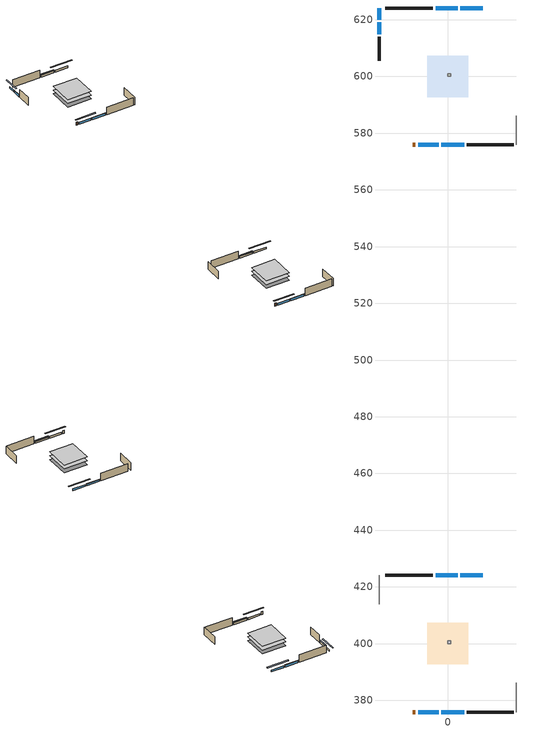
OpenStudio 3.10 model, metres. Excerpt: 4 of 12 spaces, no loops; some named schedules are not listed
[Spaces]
unit3_furnace_airloop_ret_air_space
 floor adiabatic (unit3_AdiabaticConst): 0,400 0,401 1,401 1,400 z0
 wall adiabatic (unit3_AdiabaticConst): 0,400 1,400 1,401 0,401 0,400 z0:1
 ceiling adiabatic (unit3_AdiabaticConst): 1,400 1,401 0,401 0,400 z1
unit3_conditioned_space_1
 floor adiabatic (unit3_AdiabaticFloorConstruction): -7.29,392.71 -7.29,407.29 7.29,407.29 7.29,392.71 z2.44
 floor foundation (unit3_Slab1_3_construction): -7.29,392.71 -7.29,407.29 7.29,407.29 7.29,392.71 z0
 wall outside (unit3_AdiabaticWallConstruction_1): -12.29,375.87 -11.38,375.87 z0:2.03
 wall outside (unit3_AdiabaticWallConstruction): -2.29,375.87 5.73,375.87 / 3.54,424.13 -4.28,424.13 / 12.29,424.13 4.47,424.13 z0:1.16; -10.45,375.87 -3.22,375.87 z0:1.22
 wall outside (unit3_Wall3_3_construction): 6.66,375.87 23.2,375.87 z0:4.88
 wall outside (unit3_Wall1_3_construction): -5.21,424.13 -22.12,424.13 z0:4.88
 wall adiabatic (unit3_Wall4_3_construction): -24.13,424.13 -24.13,413.81 z0:4.88
 wall adiabatic (unit3_Wall2_3_construction): 24.13,375.87 24.13,386.19 z0:4.88
 window (unit3_WindowConstruction_3): -2.29,375.87 5.73,375.87 z0:1.16
 window (unit3_WindowConstruction_2): -10.45,375.87 -3.22,375.87 z0:1.22
 window (unit3_WindowConstruction_1): 3.54,424.13 -4.28,424.13 z0:1.16
 window (unit3_WindowConstruction): 12.29,424.13 4.47,424.13 z0:1.16
 door (unit3_Door): -12.29,375.87 -11.38,375.87 z0:2.03
 ceiling adiabatic (unit3_AdiabaticFloorConstruction): 7.29,392.71 7.29,407.29 -7.29,407.29 -7.29,392.71 z2.44
 ceiling to unit3_attic___vented_1 (unit3_Floor1_3_construction): 7.29,392.71 7.29,407.29 -7.29,407.29 -7.29,392.71 z4.88
unit4_furnace_airloop_ret_air_space
 floor adiabatic (unit4_AdiabaticConst): 0,600 0,601 1,601 1,600 z0
 wall adiabatic (unit4_AdiabaticConst): 0,600 1,600 1,601 0,601 0,600 z0:1
 ceiling adiabatic (unit4_AdiabaticConst): 1,600 1,601 0,601 0,600 z1
unit4_conditioned_space_1
 floor adiabatic (unit4_AdiabaticFloorConstruction): -7.29,592.71 -7.29,607.29 7.29,607.29 7.29,592.71 z2.44
 floor foundation (unit4_Slab1_4_construction): -7.29,592.71 -7.29,607.29 7.29,607.29 7.29,592.71 z0
 wall outside (unit4_AdiabaticWallConstruction_1): -12.29,575.87 -11.38,575.87 z0:2.03
 wall outside (unit4_AdiabaticWallConstruction): -24.13,619.07 -24.13,614.95 / -24.13,624.13 -24.13,620 z0:1.1; -2.29,575.87 5.73,575.87 / 3.54,624.13 -4.28,624.13 / 12.29,624.13 4.47,624.13 z0:1.16; -10.45,575.87 -3.22,575.87 z0:1.22
 wall outside (unit4_Wall4_4_construction): -24.13,614.02 -24.13,605.56 z0:4.88
 wall outside (unit4_Wall3_4_construction): 6.66,575.87 23.2,575.87 z0:4.88
 wall outside (unit4_Wall1_4_construction): -5.21,624.13 -22.12,624.13 z0:4.88
 wall adiabatic (unit4_Wall2_4_construction): 24.13,575.87 24.13,586.19 z0:4.88
 window (unit4_WindowConstruction_5): -24.13,619.07 -24.13,614.95 z0:1.1
 window (unit4_WindowConstruction_4): -24.13,624.13 -24.13,620 z0:1.1
 window (unit4_WindowConstruction_3): -2.29,575.87 5.73,575.87 z0:1.16
 window (unit4_WindowConstruction_2): -10.45,575.87 -3.22,575.87 z0:1.22
 window (unit4_WindowConstruction_1): 3.54,624.13 -4.28,624.13 z0:1.16
 window (unit4_WindowConstruction): 12.29,624.13 4.47,624.13 z0:1.16
 door (unit4_Door): -12.29,575.87 -11.38,575.87 z0:2.03
 ceiling adiabatic (unit4_AdiabaticFloorConstruction): 7.29,592.71 7.29,607.29 -7.29,607.29 -7.29,592.71 z2.44
 ceiling to unit4_attic___vented_1 (unit4_Floor1_4_construction): 7.29,592.71 7.29,607.29 -7.29,607.29 -7.29,592.71 z4.88
shading: 6.04,375.87 -2.59,375.87 -2.59,375.27 6.04,375.27 z1.46; -0.47,375.87 -13.19,375.87 -13.19,375.27 -0.47,375.27 z3.96; -4.58,424.13 3.85,424.13 3.85,424.73 -4.58,424.73 z1.46; 1.73,424.13 15.03,424.13 15.03,424.73 1.73,424.73 z3.9; -24.13,614.64 -24.13,619.38 -24.73,619.38 -24.73,614.64 z1.4; -24.13,617.26 -24.13,626.87 -24.73,626.87 -24.73,617.26 z3.84; 6.04,575.87 -2.59,575.87 -2.59,575.27 6.04,575.27 z1.46; -0.47,575.87 -13.19,575.87 -13.19,575.27 -0.47,575.27 z3.96; -4.58,624.13 3.85,624.13 3.85,624.73 -4.58,624.73 z1.46; 1.73,624.13 15.03,624.13 15.03,624.73 1.73,624.73 z3.9
[Site]
unit1_Buffalo_Niagara_Intl_Ap_NY: Latitude {deg}=42.93; Longitude {deg}=-78.73; Time Zone {hr}=-5; Elevation {m}=215; Terrain=Suburbs; Keep Site Location Information=Yes
[Site:GroundTemperature:Shallow]
4.30207, 2.29327, 2.1324, 3.08568, 6.91256, 10.7216, 14.0239, 16.1158, 16.2935, 14.5921, 11.374, 7.68183
[Site:WaterMainsTemperature]
Calculation Method=Schedule; Temperature Schedule=unit1_mains_temperature_schedule
[Building]
Building 1
[Material:NoMass] Roughness=Rough; Thermal Resistance {m2-K/W}=176.1
unit3_Adiabatic; unit4_Adiabatic
[Construction]
unit3_AdiabaticConst: unit3_Adiabatic
unit3_furniture_construction_conditioned_space_1: unit3_furniture_material_conditioned_space_1
unit3_PartitionWallConstruction: unit3_gypsum_board, unit3_wall_stud_and_cavity_4, unit3_gypsum_board
unit3_AdiabaticFloorConstruction: unit3_floor_stud_and_cavity, unit3_floor_rigid_ins, unit3_osb_sheathing_0_75_in_, unit3_floor_covering_1
unit3_AdiabaticWallConstruction_1: unit3_wood_siding_2, unit3_wall_rigid_ins_1, unit3_wall_stud_and_cavity_3, unit3_gypsum_board
unit3_Door: unit3_door_material
unit3_AdiabaticWallConstruction: unit3_wood_siding_1, unit3_wall_rigid_ins_1, unit3_wall_stud_and_cavity_3, unit3_gypsum_board
unit3_WindowConstruction_3; unit3_WindowConstruction_2; unit3_WindowConstruction_1; unit3_WindowConstruction: unit3_WindowMaterial
unit3_Slab1_3_construction: unit3_concrete_4_0_in_, unit3_floor_covering
unit3_Floor1_3_construction: unit3_ceiling_loosefill_ins, unit3_ceiling_stud_and_cavity, unit3_gypsum_board
unit3_Wall4_3_construction: unit3_osb_sheathing_0_5_in__3, unit3_wall_stud_and_cavity_1, unit3_gypsum_board
unit3_Wall3_3_construction; unit3_Wall1_3_construction: unit3_wood_siding, unit3_wall_rigid_ins, unit3_osb_sheathing_0_5_in__1, unit3_wall_stud_and_cavity, unit3_gypsum_board
unit3_Wall2_3_construction: unit3_osb_sheathing_0_5_in__2, unit3_wall_stud_and_cavity_1, unit3_gypsum_board
unit4_AdiabaticConst: unit4_Adiabatic
unit4_furniture_construction_conditioned_space_1: unit4_furniture_material_conditioned_space_1
unit4_PartitionWallConstruction: unit4_gypsum_board, unit4_wall_stud_and_cavity_5, unit4_gypsum_board
unit4_AdiabaticFloorConstruction: unit4_floor_stud_and_cavity, unit4_floor_rigid_ins, unit4_osb_sheathing_0_75_in_, unit4_floor_covering_1
unit4_AdiabaticWallConstruction_1: unit4_wood_siding_2, unit4_wall_rigid_ins_1, unit4_wall_stud_and_cavity_4, unit4_gypsum_board
unit4_Door: unit4_door_material
unit4_AdiabaticWallConstruction: unit4_wood_siding_1, unit4_wall_rigid_ins_1, unit4_wall_stud_and_cavity_4, unit4_gypsum_board
unit4_WindowConstruction_5; unit4_WindowConstruction_4; unit4_WindowConstruction_3; unit4_WindowConstruction_2; unit4_WindowConstruction_1; unit4_WindowConstruction: unit4_WindowMaterial
unit4_Slab1_4_construction: unit4_concrete_4_0_in_, unit4_floor_covering
unit4_Floor1_4_construction: unit4_ceiling_loosefill_ins, unit4_ceiling_stud_and_cavity, unit4_gypsum_board
unit4_Wall4_4_construction; unit4_Wall3_4_construction: unit4_wood_siding, unit4_wall_rigid_ins, unit4_osb_sheathing_0_5_in__2, unit4_wall_stud_and_cavity, unit4_gypsum_board
unit4_Wall2_4_construction: unit4_osb_sheathing_0_5_in__2, unit4_wall_stud_and_cavity_1, unit4_gypsum_board
unit4_Wall1_4_construction: unit4_wood_siding, unit4_wall_rigid_ins, unit4_osb_sheathing_0_5_in__1, unit4_wall_stud_and_cavity, unit4_gypsum_board
[Material] Roughness=Rough
Name | Thickness {m} | Conductivity {W/m-K} | Density {kg/m3} | Specific Heat {J/kg-K} | Thermal Absorptance | Solar Absorptance | Visible Absorptance
unit1_exterior_vertical_ins; unit2_exterior_vertical_ins; unit3_exterior_vertical_ins; unit4_exterior_vertical_ins | 0.051816 | 0.029427 | 32.04 | 1214.23
unit3_furniture_material_conditioned_space_1; unit4_furniture_material_conditioned_space_1 | 0.1524 | 0.115458 | 640.8 | 1214.23 | 0.9 | 0.6 | 0.6
unit3_wall_stud_and_cavity_4; unit4_wall_stud_and_cavity_5 | 0.0889 | 0.391764 | 83.0341 | 1211.67 | 0.9 | 0.7 | 0.7
unit3_floor_covering_1; unit4_floor_covering_1 | 0.0127 | 0.0433444 | 54.468 | 1339.84 | 0.9 | 0.6 | 0.6
unit3_osb_sheathing_0_75_in_; unit4_osb_sheathing_0_75_in_ | 0.01905 | 0.115458 | 512.64 | 1214.23 | 0.9 | 0.7 | 0.7
unit3_floor_rigid_ins; unit3_wall_rigid_ins_1; unit4_floor_rigid_ins; unit4_wall_rigid_ins_1 | 0.512978 | 0.029427 | 32.04 | 1214.23 | 0.9 | 0.7 | 0.7
unit3_floor_stud_and_cavity; unit4_floor_stud_and_cavity | 0.1397 | 1.75129 | 37.0049 | 1207.88 | 0.9 | 0.7 | 0.7
unit3_wood_siding_2; unit3_wood_siding_1; unit4_wood_siding_2; unit4_wood_siding_1 | 0.0254 | 0.102417 | 544.68 | 1172.36
unit3_door_material; unit4_door_material | 0.04445 | 0.0716541 | 512.64 | 1214.23 | 0.9 | 0.7 | 0.7
unit3_wall_stud_and_cavity_3; unit4_wall_stud_and_cavity_4 | 0.0889 | 0.380278 | 52.3479 | 1209.89 | 0.9 | 0.7 | 0.7
unit3_floor_covering; unit4_floor_covering | 0.0127 | 0.0450781 | 54.468 | 1339.84 | 0.9 | 0.9 | 0.9
unit3_concrete_4_0_in_; unit4_concrete_4_0_in_ | 0.1016 | 1.803125 | 2242.8 | 837.4 | 0.9 | 0.7 | 0.7
unit3_ceiling_stud_and_cavity; unit4_ceiling_stud_and_cavity | 0.1397 | 0.122405 | 65.682 | 1177.47 | 0.9 | 0.7 | 0.7
unit3_ceiling_loosefill_ins; unit4_ceiling_loosefill_ins | 0.254 | 0.0480833 | 16.02 | 1046.75 | 0.9 | 0.7 | 0.7
unit3_osb_sheathing_0_5_in__3; unit3_osb_sheathing_0_5_in__2; unit4_osb_sheathing_0_5_in__2 | 0.0127 | 0.115458 | 512.64 | 1214.23
unit3_wall_stud_and_cavity_1; unit4_wall_stud_and_cavity_1 | 0.1397 | 0.506836 | 139.0536 | 1170.24 | 0.9 | 0.7 | 0.7
unit3_gypsum_board; unit4_gypsum_board | 0.0127 | 0.160291 | 801 | 837.4 | 0.9 | 0.6 | 0.6
unit3_wall_stud_and_cavity; unit4_wall_stud_and_cavity | 0.1397 | 0.239939 | 139.0536 | 1170.24 | 0.9 | 0.7 | 0.7
unit3_osb_sheathing_0_5_in__1; unit4_osb_sheathing_0_5_in__1 | 0.0127 | 0.115458 | 512.64 | 1214.23 | 0.9 | 0.7 | 0.7
unit3_wall_rigid_ins; unit4_wall_rigid_ins | 0.051816 | 0.029427 | 32.04 | 1214.23 | 0.9 | 0.7 | 0.7
unit3_wood_siding; unit4_wood_siding | 0.0254 | 0.102417 | 544.68 | 1172.36 | 0.9 | 0.7 | 0.7
[WindowMaterial:SimpleGlazingSystem] U-Factor {W/m2-K}=1.81696; Solar Heat Gain Coefficient=0.4
unit3_WindowMaterial; unit4_WindowMaterial
[Foundation:Kiva:Settings]
Soil Conductivity {W/m-K}=1.731; Soil Density {kg/m3}=1842.3; Soil Specific Heat {J/kg-K}=418.7; Ground Solar Absorptivity=0.9; Ground Thermal Absorptivity=0.9; Ground Surface Roughness {m}=0.03; Far-Field Width {m}=40; Deep-Ground Boundary Condition=ZeroFlux; Deep-Ground Depth {m}=40; Minimum Cell Dimension {m}=0.2; Maximum Cell Growth Coefficient=3; Simulation Timestep=Timestep
[ElectricEquipment]
Name | Electric Equipment Definition | Space or SpaceType | Schedule
unit3_mech_vent_bath_fan_0 | unit3_mech_vent_bath_fan_0 | unit3_conditioned_space_1 | unit3_mech_vent_bath_fan_0_schedule
unit3_mech_vent_range_fan_0 | unit3_mech_vent_range_fan_0 | unit3_conditioned_space_1 | unit3_mech_vent_range_fan_0_schedule
unit3_mech_vent_house_fan_cfis | unit3_mech_vent_house_fan_cfis | unit3_conditioned_space_1 | unit3_mech_vent_house_fan_cfis_schedule
unit3_mech_vent_house_fan | unit3_mech_vent_house_fan | unit3_conditioned_space_1 | unit3_mech_vent_house_fan_schedule
unit3_whole_house_fan | unit3_whole_house_fan | unit3_conditioned_space_1 | unit3_Always_On_Discrete
unit3_misc_plug_loads | unit3_misc_plug_loads | unit3_conditioned_space_1 | unit3_plug_loads_other
unit3_misc_tv | unit3_misc_tv | unit3_conditioned_space_1 | unit3_plug_loads_tv
unit3_cooking_range | unit3_cooking_range | unit3_conditioned_space_1 | unit3_cooking_range
unit3_fridge | unit3_fridge | unit3_conditioned_space_1 | unit3_fridge_schedule
unit3_dishwasher | unit3_dishwasher | unit3_conditioned_space_1 | unit3_dishwasher
unit3_clothes_dryer | unit3_clothes_dryer | unit3_conditioned_space_1 | unit3_clothes_dryer
unit3_clothes_washer | unit3_clothes_washer | unit3_conditioned_space_1 | unit3_clothes_washer
unit3_ceiling_fan | unit3_ceiling_fan | unit3_conditioned_space_1 | unit3_ceiling_fan
unit4_mech_vent_bath_fan_0 | unit4_mech_vent_bath_fan_0 | unit4_conditioned_space_1 | unit4_mech_vent_bath_fan_0_schedule
unit4_mech_vent_range_fan_0 | unit4_mech_vent_range_fan_0 | unit4_conditioned_space_1 | unit4_mech_vent_range_fan_0_schedule
unit4_mech_vent_house_fan_cfis | unit4_mech_vent_house_fan_cfis | unit4_conditioned_space_1 | unit4_mech_vent_house_fan_cfis_schedule
unit4_mech_vent_house_fan | unit4_mech_vent_house_fan | unit4_conditioned_space_1 | unit4_mech_vent_house_fan_schedule
unit4_whole_house_fan | unit4_whole_house_fan | unit4_conditioned_space_1 | unit4_Always_On_Discrete
unit4_misc_plug_loads | unit4_misc_plug_loads | unit4_conditioned_space_1 | unit4_plug_loads_other
unit4_misc_tv | unit4_misc_tv | unit4_conditioned_space_1 | unit4_plug_loads_tv
unit4_cooking_range | unit4_cooking_range | unit4_conditioned_space_1 | unit4_cooking_range
unit4_fridge | unit4_fridge | unit4_conditioned_space_1 | unit4_fridge_schedule
unit4_dishwasher | unit4_dishwasher | unit4_conditioned_space_1 | unit4_dishwasher
unit4_clothes_dryer | unit4_clothes_dryer | unit4_conditioned_space_1 | unit4_clothes_dryer
unit4_clothes_washer | unit4_clothes_washer | unit4_conditioned_space_1 | unit4_clothes_washer
unit4_ceiling_fan | unit4_ceiling_fan | unit4_conditioned_space_1 | unit4_ceiling_fan
[ElectricEquipment:Definition] Design Level Calculation Method=EquipmentLevel
Name | Design Level {W} | Fraction Latent | Fraction Radiant | Fraction Lost
unit3_mech_vent_bath_fan_0; unit4_mech_vent_bath_fan_0 | 15 | 0 | 0 | 1
unit3_mech_vent_range_fan_0; unit4_mech_vent_range_fan_0 | 30 | 0 | 0 | 1
unit3_mech_vent_house_fan_cfis; unit4_mech_vent_house_fan_cfis | 0 | 0 | 0 | 0
unit3_mech_vent_house_fan | 82.6 | 0 | 0 | 0.5
unit3_whole_house_fan; unit4_whole_house_fan | 0 | 0 | 0 | 1
unit3_misc_plug_loads | 782.293 | 0.045 | 0.513 | 0.1
unit3_misc_tv | 353.115 | 0 | 0.6 | 0
unit3_cooking_range | 167.091 | 0.16 | 0.384 | 0.2
unit3_fridge; unit4_fridge | 48.2877 | 0 | 0.6 | 0
unit3_dishwasher | 855.531 | 0.3 | 0.18 | 0.4
unit3_clothes_dryer | 357.43 | 0.015 | 0.081 | 0.85
unit3_clothes_washer | 626.422 | 0.03 | 0.162 | 0.7
unit3_ceiling_fan | 27.7157 | 0 | 0.558 | 0
unit4_mech_vent_house_fan | 77 | 0 | 0 | 0.5
unit4_misc_plug_loads | 786.432 | 0.045 | 0.513 | 0.1
unit4_misc_tv | 351.959 | 0 | 0.6 | 0
unit4_cooking_range | 157.823 | 0.16 | 0.384 | 0.2
unit4_dishwasher | 3420.57 | 0.3 | 0.18 | 0.4
unit4_clothes_dryer | 263.826 | 0.015 | 0.081 | 0.85
unit4_clothes_washer | 371.524 | 0.03 | 0.162 | 0.7
unit4_ceiling_fan | 27.8057 | 0 | 0.558 | 0
[EnergyManagementSystem:Actuator]
Name | Actuated Component | Actuated Component Type | Actuated Component Control Type | Zone or Space
unit3_mech_vent_house_fan_latent_load_act | unit3_mech_vent_house_fan_latent_load | OtherEquipment | Power Level | unit3_conditioned_space_1
unit3_mech_vent_house_fan_sensible_load_act | unit3_mech_vent_house_fan_sensible_load | OtherEquipment | Power Level | unit3_conditioned_space_1
unit3_mech_vent_house_fan_cfis_act | unit3_mech_vent_house_fan_cfis | ElectricEquipment | Electricity Rate | unit3_conditioned_space_1
unit3_whole_house_fan_act | unit3_whole_house_fan | ElectricEquipment | Electricity Rate | unit3_conditioned_space_1
unit3_furnace_airloop_0_RetLatLkToRP_act | unit3_furnace_airloop_0_RetLatLkToRP | OtherEquipment | Power Level | unit3_furnace_airloop_ret_air_space
unit3_furnace_airloop_0_RetSensLkToRP_act | unit3_furnace_airloop_0_RetSensLkToRP | OtherEquipment | Power Level | unit3_furnace_airloop_ret_air_space
unit3_furnace_airloop_0_RetCondToRP_act | unit3_furnace_airloop_0_RetCondToRP | OtherEquipment | Power Level | unit3_furnace_airloop_ret_air_space
unit3_furnace_airloop_0_SupCondToLv_act | unit3_furnace_airloop_0_SupCondToLv | OtherEquipment | Power Level | unit3_conditioned_space_1
unit3_furnace_airloop_0_SupLatLkToCond_act | unit3_furnace_airloop_0_SupLatLkToCond | OtherEquipment | Power Level | unit3_conditioned_space_1
unit3_furnace_airloop_0_SupSensLkToCond_act | unit3_furnace_airloop_0_SupSensLkToCond | OtherEquipment | Power Level | unit3_conditioned_space_1
unit3_water_heater_ec_adj_act | unit3_water_heater_energy_adjustment1 | OtherEquipment | Power Level | unit3_conditioned_space_1
unit4_mech_vent_house_fan_latent_load_act | unit4_mech_vent_house_fan_latent_load | OtherEquipment | Power Level | unit4_conditioned_space_1
unit4_mech_vent_house_fan_sensible_load_act | unit4_mech_vent_house_fan_sensible_load | OtherEquipment | Power Level | unit4_conditioned_space_1
unit4_mech_vent_house_fan_cfis_act | unit4_mech_vent_house_fan_cfis | ElectricEquipment | Electricity Rate | unit4_conditioned_space_1
unit4_whole_house_fan_act | unit4_whole_house_fan | ElectricEquipment | Electricity Rate | unit4_conditioned_space_1
unit4_furnace_airloop_0_RetLatLkToRP_act | unit4_furnace_airloop_0_RetLatLkToRP | OtherEquipment | Power Level | unit4_furnace_airloop_ret_air_space
unit4_furnace_airloop_0_RetSensLkToRP_act | unit4_furnace_airloop_0_RetSensLkToRP | OtherEquipment | Power Level | unit4_furnace_airloop_ret_air_space
unit4_furnace_airloop_0_RetCondToRP_act | unit4_furnace_airloop_0_RetCondToRP | OtherEquipment | Power Level | unit4_furnace_airloop_ret_air_space
unit4_furnace_airloop_0_SupCondToLv_act | unit4_furnace_airloop_0_SupCondToLv | OtherEquipment | Power Level | unit4_conditioned_space_1
unit4_furnace_airloop_0_SupLatLkToCond_act | unit4_furnace_airloop_0_SupLatLkToCond | OtherEquipment | Power Level | unit4_conditioned_space_1
unit4_furnace_airloop_0_SupSensLkToCond_act | unit4_furnace_airloop_0_SupSensLkToCond | OtherEquipment | Power Level | unit4_conditioned_space_1
unit4_water_heater_ec_adj_act | unit4_water_heater_energy_adjustment1 | OtherEquipment | Power Level | unit4_conditioned_space_1
[SpaceInfiltration:DesignFlowRate] Design Flow Rate Calculation Method=Flow/Space; Design Flow Rate {m3/s}=0; Density Basis=Outdoor
Name | Space or SpaceType | Schedule
unit3_infil_flow; unit3_whole_house_fan_flow; unit3_natural_vent_flow | unit3_conditioned_space_1 | unit3_Always_On_Discrete
unit4_infil_flow; unit4_whole_house_fan_flow; unit4_natural_vent_flow | unit4_conditioned_space_1 | unit4_Always_On_Discrete
[OtherEquipment]
Name | Other Equipment Definition | Space or SpaceType | Schedule | Fuel Type
unit3_mech_vent_house_fan_latent_load | unit3_mech_vent_house_fan_latent_load | unit3_conditioned_space_1 | unit3_Always_On_Discrete
unit3_mech_vent_house_fan_sensible_load | unit3_mech_vent_house_fan_sensible_load | unit3_conditioned_space_1 | unit3_Always_On_Discrete
unit3_furnace_airloop_0_RetLatLkToRP | unit3_furnace_airloop_0_RetLatLkToRP | unit3_furnace_airloop_ret_air_space | unit3_Always_On_Discrete
unit3_furnace_airloop_0_RetSensLkToRP | unit3_furnace_airloop_0_RetSensLkToRP | unit3_furnace_airloop_ret_air_space | unit3_Always_On_Discrete
unit3_furnace_airloop_0_RetCondToRP | unit3_furnace_airloop_0_RetCondToRP | unit3_furnace_airloop_ret_air_space | unit3_Always_On_Discrete
unit3_furnace_airloop_0_SupCondToLv | unit3_furnace_airloop_0_SupCondToLv | unit3_conditioned_space_1 | unit3_Always_On_Discrete
unit3_furnace_airloop_0_SupLatLkToCond | unit3_furnace_airloop_0_SupLatLkToCond | unit3_conditioned_space_1 | unit3_Always_On_Discrete
unit3_furnace_airloop_0_SupSensLkToCond | unit3_furnace_airloop_0_SupSensLkToCond | unit3_conditioned_space_1 | unit3_Always_On_Discrete
unit3_general_water_use_latent | unit3_general_water_use_latent | unit3_conditioned_space_1 | unit3_general_water_use_schedule
unit3_general_water_use_sensible | unit3_general_water_use_sensible | unit3_conditioned_space_1 | unit3_general_water_use_schedule
unit3_cooking_range_1 | unit3_cooking_range_2 | unit3_conditioned_space_1 | unit3_cooking_range | FuelOilNo2
unit3_clothes_dryer_1 | unit3_clothes_dryer_2 | unit3_conditioned_space_1 | unit3_clothes_dryer | FuelOilNo2
unit3_water_heater_energy_adjustment1 | unit3_water_heater_energy_adjustment1 | unit3_conditioned_space_1 | unit3_Always_On_Discrete | FuelOilNo2
unit4_mech_vent_house_fan_latent_load | unit4_mech_vent_house_fan_latent_load | unit4_conditioned_space_1 | unit4_Always_On_Discrete
unit4_mech_vent_house_fan_sensible_load | unit4_mech_vent_house_fan_sensible_load | unit4_conditioned_space_1 | unit4_Always_On_Discrete
unit4_furnace_airloop_0_RetLatLkToRP | unit4_furnace_airloop_0_RetLatLkToRP | unit4_furnace_airloop_ret_air_space | unit4_Always_On_Discrete
unit4_furnace_airloop_0_RetSensLkToRP | unit4_furnace_airloop_0_RetSensLkToRP | unit4_furnace_airloop_ret_air_space | unit4_Always_On_Discrete
unit4_furnace_airloop_0_RetCondToRP | unit4_furnace_airloop_0_RetCondToRP | unit4_furnace_airloop_ret_air_space | unit4_Always_On_Discrete
unit4_furnace_airloop_0_SupCondToLv | unit4_furnace_airloop_0_SupCondToLv | unit4_conditioned_space_1 | unit4_Always_On_Discrete
unit4_furnace_airloop_0_SupLatLkToCond | unit4_furnace_airloop_0_SupLatLkToCond | unit4_conditioned_space_1 | unit4_Always_On_Discrete
unit4_furnace_airloop_0_SupSensLkToCond | unit4_furnace_airloop_0_SupSensLkToCond | unit4_conditioned_space_1 | unit4_Always_On_Discrete
unit4_general_water_use_latent | unit4_general_water_use_latent | unit4_conditioned_space_1 | unit4_general_water_use_schedule
unit4_general_water_use_sensible | unit4_general_water_use_sensible | unit4_conditioned_space_1 | unit4_general_water_use_schedule
unit4_cooking_range_1 | unit4_cooking_range_2 | unit4_conditioned_space_1 | unit4_cooking_range | FuelOilNo2
unit4_clothes_dryer_1 | unit4_clothes_dryer_2 | unit4_conditioned_space_1 | unit4_clothes_dryer | FuelOilNo2
unit4_water_heater_energy_adjustment1 | unit4_water_heater_energy_adjustment1 | unit4_conditioned_space_1 | unit4_Always_On_Discrete | FuelOilNo2
[OtherEquipment:Definition] Design Level Calculation Method=EquipmentLevel
Name | Design Level {W} | Fraction Latent | Fraction Radiant | Fraction Lost
unit3_mech_vent_house_fan_latent_load; unit3_furnace_airloop_0_RetLatLkToRP; unit3_furnace_airloop_0_SupLatLkToCond; unit4_mech_vent_house_fan_latent_load; unit4_furnace_airloop_0_RetLatLkToRP; unit4_furnace_airloop_0_SupLatLkToCond | 0 | 1 | 0 | 0
unit3_mech_vent_house_fan_sensible_load; unit3_furnace_airloop_0_RetSensLkToRP; unit3_furnace_airloop_0_RetCondToRP; unit3_furnace_airloop_0_SupCondToLv; unit3_furnace_airloop_0_SupSensLkToCond; unit4_mech_vent_house_fan_sensible_load; unit4_furnace_airloop_0_RetSensLkToRP; unit4_furnace_airloop_0_RetCondToRP; unit4_furnace_airloop_0_SupCondToLv; unit4_furnace_airloop_0_SupSensLkToCond | 0 | 0 | 0 | 0
unit3_general_water_use_latent; unit4_general_water_use_latent | 35.5144 | 1 | 0 | 0
unit3_general_water_use_sensible; unit4_general_water_use_sensible | -35.0009 | 0 | 0.6 | 0
unit3_cooking_range_2 | 4896.94 | 0.16 | 0.384 | 0.2
unit3_clothes_dryer_2 | 4748.52 | 0.015 | 0.081 | 0.85
unit3_water_heater_energy_adjustment1; unit4_water_heater_energy_adjustment1 | 0.01 | 0 | 0 | 1
unit4_cooking_range_2 | 4625.33 | 0.16 | 0.384 | 0.2
unit4_clothes_dryer_2 | 3504.97 | 0.015 | 0.081 | 0.85
[ZoneMixing] Design Flow Rate Calculation Method=Flow/Zone; Design Flow Rate {m3/s}=0
Name | Zone or Space | Schedule | Source Zone or Space
unit3_whole_house_fan_mix; unit3_furnace_airloop_0_ZoneMixCondToDZ_mix | unit3_attic___vented | unit3_Always_On_Continuous | unit3_conditioned_space
unit3_furnace_airloop_0_ZoneMixDZToCond_mix | unit3_conditioned_space | unit3_Always_On_Continuous | unit3_attic___vented
unit4_whole_house_fan_mix; unit4_furnace_airloop_0_ZoneMixCondToDZ_mix | unit4_attic___vented | unit4_Always_On_Continuous | unit4_conditioned_space
unit4_furnace_airloop_0_ZoneMixDZToCond_mix | unit4_conditioned_space | unit4_Always_On_Continuous | unit4_attic___vented
[Space]
Name | Thermal Zone | Building Unit | Volume {m3}
unit3_furnace_airloop_ret_air_space | unit3_furnace_airloop_ret_air_zone
unit3_conditioned_space_1 | unit3_conditioned_space | unit3_Building_Unit_1 | 1037.53
unit4_furnace_airloop_ret_air_space | unit4_furnace_airloop_ret_air_zone
unit4_conditioned_space_1 | unit4_conditioned_space | unit4_Building_Unit_1 | 1037.53
[ThermalZone] Multiplier=1; Use Ideal Air Loads=No
Name | Volume {m3} | Thermostat
unit3_furnace_airloop_ret_air_zone; unit4_furnace_airloop_ret_air_zone | 1
unit3_conditioned_space | 1037.53 | unit3_conditioned_space_temperature_setpoint
unit4_conditioned_space | 1037.53 | unit4_conditioned_space_temperature_setpoint
[People] Multiplier=1
Name | People Definition | Space or SpaceType | Number of People Schedule | Activity Level Schedule
unit3_occupants | unit3_occupants | unit3_conditioned_space_1 | unit3_occupants | unit3_occupants_activity_schedule
unit4_occupants | unit4_occupants | unit4_conditioned_space_1 | unit4_occupants | unit4_occupants_activity_schedule
[People:Definition] Number of People Calculation Method=People; Number of People {people}=1; Fraction Radiant=0.314171; Sensible Heat Fraction=0.56303; Carbon Dioxide Generation Rate {m3/s-W}=0; Enable ASHRAE 55 Comfort Warnings=No; Mean Radiant Temperature Calculation Type=EnclosureAveraged
unit3_occupants; unit4_occupants
[Exterior:Lights]
Name | Exterior Lights Definition | Schedule
unit1_exterior_lighting | unit1_exterior_lighting | unit1_exterior_lighting_schedule
unit2_exterior_lighting | unit2_exterior_lighting | unit2_exterior_lighting_schedule
unit3_exterior_lighting | unit3_exterior_lighting | unit3_exterior_lighting_schedule
unit4_exterior_lighting | unit4_exterior_lighting | unit4_exterior_lighting_schedule
[Exterior:Lights:Definition] Design Level {W}=75.7151
unit1_exterior_lighting; unit2_exterior_lighting; unit3_exterior_lighting; unit4_exterior_lighting
[Lights] Fraction Replaceable=1
Name | Lights Definition | Space or SpaceType | Schedule
unit3_interior_lighting | unit3_interior_lighting | unit3_conditioned_space_1 | unit3_lighting_interior
unit4_interior_lighting | unit4_interior_lighting | unit4_conditioned_space_1 | unit4_lighting_interior
[Lights:Definition] Design Level Calculation Method=LightingLevel; Fraction Radiant=0.6; Fraction Visible=0.2; Return Air Fraction=0
Name | Lighting Level {W}
unit3_interior_lighting | 2246.91
unit4_interior_lighting | 2221.72
[WaterUse:Equipment:Definition]
Name | Peak Flow Rate {m3/s}
unit3_dishwasher | 4.57783e-06
unit3_clothes_washer | 1.0497e-06
unit4_dishwasher | 3.99914e-06
unit4_clothes_washer | 1.05098e-06
[BuildingUnit]
unit3_Building_Unit_1; unit4_Building_Unit_1
[InternalMass] Multiplier=1
Name | Internal Mass Definition | Space or SpaceType
unit3_furniture_mass_conditioned_space_1 | unit3_furniture_mass_conditioned_space_1 | unit3_conditioned_space_1
unit3_partition_wall_mass | unit3_partition_wall_mass | unit3_conditioned_space_1
unit4_furniture_mass_conditioned_space_1 | unit4_furniture_mass_conditioned_space_1 | unit4_conditioned_space_1
unit4_partition_wall_mass | unit4_partition_wall_mass | unit4_conditioned_space_1
[InternalMass:Definition] Design Level Calculation Method=SurfaceArea
Name | Construction | Surface Area {m2}
unit3_furniture_mass_conditioned_space_1 | unit3_furniture_construction_conditioned_space_1 | 170.198
unit3_partition_wall_mass | unit3_PartitionWallConstruction | 425.496
unit4_furniture_mass_conditioned_space_1 | unit4_furniture_construction_conditioned_space_1 | 170.198
unit4_partition_wall_mass | unit4_PartitionWallConstruction | 425.496
[SurfaceProperty:IncidentSolarMultiplier] Incident Solar Multiplier=1
Name | Incident Solar Multiplier Schedule
unit3_Window4_3; unit3_Window3_3; unit3_Window2_3; unit3_Window1_3 | unit3_trans_schedule_winter_0_836_summer_0_836
unit4_Window6_4; unit4_Window5_4; unit4_Window4_4; unit4_Window3_4; unit4_Window2_4; unit4_Window1_4 | unit4_trans_schedule_winter_0_836_summer_0_836
[SurfaceProperty:ExposedFoundationPerimeter] Exposed Perimeter Calculation Method=TotalExposedPerimeter
Name | Total Exposed Perimeter {m}
unit3_Slab1_3 | 41.26992
unit4_Slab1_4 | 51.57216
[Foundation:Kiva] Initial Indoor Air Temperature {C}=20; Exterior Vertical Insulation Depth {m}=0.6096; Wall Height Above Grade {m}=0.1016; Wall Depth Below Slab {m}=0.2032
Name | Exterior Vertical Insulation Material
unit1_Foundation_Kiva_1 | unit1_exterior_vertical_ins
unit2_Foundation_Kiva_1 | unit2_exterior_vertical_ins
unit3_Foundation_Kiva_1 | unit3_exterior_vertical_ins
unit4_Foundation_Kiva_1 | unit4_exterior_vertical_ins
[ThermostatSetpoint:DualSetpoint] Temperature Difference Between Cutout And Setpoint {deltaC}=0
Name | Heating Setpoint Temperature Schedule | Cooling Setpoint Temperature Schedule
unit3_conditioned_space_temperature_setpoint | unit3_heating_setpoint | unit3_cooling_setpoint
unit4_conditioned_space_temperature_setpoint | unit4_heating_setpoint | unit4_cooling_setpoint
[Schedule:FixedInterval]
unit1_mains_temperature_schedule: Interval Length {minutes}=1440; Start Month=1; Start Day=1; Value 1=8.20444; Value 2=8.13556; Value 3=8.06778; Value 4=8.00111; Value 5=7.93611; Value 6=7.87222; Value 7=7.80944; Value 8=7.74833; Value 9=7.68889; Value 10=7.63056; Value 11=7.57333; Value 12=7.51778; Value 13=7.46333; Value 14=7.41111; Value 15=7.35944; Value 16=7.31; Value 17=7.26167; Value 18=7.215; Value 19=7.17; Value 20=7.12611; Value 21=7.08389; Value 22=7.04389; Value 23=7.00444; Value 24=6.96722; Value 25=6.93167; Value 26=6.89778; Value 27=6.865; Value 28=6.83444; Value 29=6.805; Value 30=6.77722; Value 31=6.75167; Value 32=6.72722; Value 33=6.70444; Value 34=6.68389; Value 35=6.66444; Value 36=6.64722; Value 37=6.63111; Value 38=6.61722; Value 39=6.605; Value 40=6.59389; Value 41=6.585; Value 42=6.57778; Value 43=6.57222; Value 44=6.56889; Value 45=6.56667; Value 46=6.56611; Value 47=6.56778; Value 48=6.57056; Value 49=6.57556; Value 50=6.58167; Value 51=6.59; Value 52=6.6; Value 53=6.61167; Value 54=6.625; Value 55=6.64; Value 56=6.65722; Value 57=6.67556; Value 58=6.69556; Value 59=6.71722; Value 60=6.74111; Value 61=6.76611; Value 62=6.79333; Value 63=6.82167; Value 64=6.85167; Value 65=6.88333; Value 66=6.91722; Value 67=6.95222; Value 68=6.98889; Value 69=7.02667; Value 70=7.06667; Value 71=7.10833; Value 72=7.15111; Value 73=7.19556; Value 74=7.24167; Value 75=7.28944; Value 76=7.33833; Value 77=7.38889; Value 78=7.44111; Value 79=7.49444; Value 80=7.54944; Value 81=7.60611; Value 82=7.66389; Value 83=7.72278; Value 84=7.78333; Value 85=7.84556; Value 86=7.90889; Value 87=7.97333; Value 88=8.03944; Value 89=8.10667; Value 90=8.175; Value 91=8.245; Value 92=8.31556; Value 93=8.38778; Value 94=8.46111; Value 95=8.53556; Value 96=8.61167; Value 97=8.68833; Value 98=8.76611; Value 99=8.845; Value 100=8.925; Value 101=9.00611; Value 102=9.08778; Value 103=9.17111; Value 104=9.255; Value 105=9.33944; Value 106=9.42556; Value 107=9.51222; Value 108=9.59944; Value 109=9.68778; Value 110=9.77667; Value 111=9.86667; Value 112=9.95722; Value 113=10.0489; Value 114=10.1406; Value 115=10.2333; Value 116=10.3267; Value 117=10.4206; Value 118=10.515; Value 119=10.61; Value 120=10.7056; Value 121=10.8017; Value 122=10.8983; Value 123=10.9956; Value 124=11.0928; Value 125=11.1906; Value 126=11.2889; Value 127=11.3872; Value 128=11.4861; Value 129=11.585; Value 130=11.6844; Value 131=11.7839; Value 132=11.8833; Value 133=11.9833; Value 134=12.0828; Value 135=12.1828; Value 136=12.2833; Value 137=12.3833; Value 138=12.4833; Value 139=12.5833; Value 140=12.6833; Value 141=12.7833; Value 142=12.8828; Value 143=12.9828; Value 144=13.0822; Value 145=13.1811; Value 146=13.2806; Value 147=13.3789; Value 148=13.4778; Value 149=13.5756; Value 150=13.6733; Value 151=13.7711; Value 152=13.8678; Value 153=13.9644; Value 154=14.0606; Value 155=14.1561; Value 156=14.2511; Value 157=14.3456; Value 158=14.4394; Value 159=14.5328; Value 160=14.6256; Value 161=14.7178; Value 162=14.8089; Value 163=14.8994; Value 164=14.9894; Value 165=15.0783; Value 166=15.1667; Value 167=15.2539; Value 168=15.3406; Value 169=15.4267; Value 170=15.5111; Value 171=15.595; Value 172=15.6783; Value 173=15.76; Value 174=15.8411; Value 175=15.9211; Value 176=16; Value 177=16.0778; Value 178=16.1544; Value 179=16.23; Value 180=16.3044; Value 181=16.3778; Value 182=16.45; Value 183=16.5211; Value 184=16.5906; Value 185=16.6589; Value 186=16.7261; Value 187=16.7922; Value 188=16.8567; Value 189=16.92; Value 190=16.9822; Value 191=17.0428; Value 192=17.1017; Value 193=17.1594; Value 194=17.2161; Value 195=17.2711; Value 196=17.3244; Value 197=17.3761; Value 198=17.4267; Value 199=17.4761; Value 200=17.5233; Value 201=17.5694; Value 202=17.6139; Value 203=17.6572; Value 204=17.6983; Value 205=17.7383; Value 206=17.7767; Value 207=17.8128; Value 208=17.8478; Value 209=17.8817; Value 210=17.9133; Value 211=17.9433; Value 212=17.9717; Value 213=17.9989; Value 214=18.0239; Value 215=18.0472; Value 216=18.0689; Value 217=18.0894; Value 218=18.1078; Value 219=18.1244; Value 220=18.1394; Value 221=18.1528; Value 222=18.1644; Value 223=18.1744; Value 224=18.1828; Value 225=18.1889; Value 226=18.1939; Value 227=18.1967; Value 228=18.1983; Value 229=18.1978; Value 230=18.1956; Value 231=18.1917; Value 232=18.1861; Value 233=18.1789; Value 234=18.17; Value 235=18.1594; Value 236=18.1467; Value 237=18.1328; Value 238=18.1167; Value 239=18.0994; Value 240=18.08; Value 241=18.0594; Value 242=18.0367; Value 243=18.0122; Value 244=17.9867; Value 245=17.9589; Value 246=17.9294; Value 247=17.8989; Value 248=17.8661; Value 249=17.8322; Value 250=17.7961; Value 251=17.7589; Value 252=17.72; Value 253=17.6794; Value 254=17.6372; Value 255=17.5933; Value 256=17.5483; Value 257=17.5017; Value 258=17.4533; Value 259=17.4039; Value 260=17.3522; Value 261=17.2994; Value 262=17.2456; Value 263=17.19; Value 264=17.1328; Value 265=17.0744; Value 266=17.0144; Value 267=16.9533; Value 268=16.8911; Value 269=16.8272; Value 270=16.7617; Value 271=16.695; Value 272=16.6272; Value 273=16.5583; Value 274=16.4883; Value 275=16.4167; Value 276=16.3439; Value 277=16.27; Value 278=16.195; Value 279=16.1189; Value 280=16.0417; Value 281=15.9633; Value 282=15.8839; Value 283=15.8033; Value 284=15.7222; Value 285=15.6394; Value 286=15.5561; Value 287=15.4722; Value 288=15.3867; Value 289=15.3006; Value 290=15.2133; Value 291=15.1256; Value 292=15.0372; Value 293=14.9478; Value 294=14.8572; Value 295=14.7667; Value 296=14.675; Value 297=14.5828; Value 298=14.4894; Value 299=14.3961; Value 300=14.3017; Value 301=14.2072; Value 302=14.1117; Value 303=14.0161; Value 304=13.9194; Value 305=13.8228; Value 306=13.7256; Value 307=13.6283; Value 308=13.53; Value 309=13.4317; Value 310=13.3333; Value 311=13.2344; Value 312=13.1356; Value 313=13.0361; Value 314=12.9367; Value 315=12.8367; Value 316=12.7367; Value 317=12.6367; Value 318=12.5367; Value 319=12.4367; Value 320=12.3367; Value 321=12.2367; Value 322=12.1367; Value 323=12.0367; Value 324=11.9367; Value 325=11.8372; Value 326=11.7378; Value 327=11.6383; Value 328=11.5389; Value 329=11.44; Value 330=11.3417; Value 331=11.2433; Value 332=11.145; Value 333=11.0478; Value 334=10.9506; Value 335=10.8533; Value 336=10.7572; Value 337=10.6611; Value 338=10.5661; Value 339=10.4711; Value 340=10.3772; Value 341=10.2833; Value 342=10.19; Value 343=10.0978; Value 344=10.0061; Value 345=9.915; Value 346=9.825; Value 347=9.73556; Value 348=9.64667; Value 349=9.55889; Value 350=9.47167; Value 351=9.38556; Value 352=9.3; Value 353=9.21556; Value 354=9.13222; Value 355=9.04944; Value 356=8.96833; Value 357=8.88778; Value 358=8.80833; Value 359=8.73; Value 360=8.65222; Value 361=8.57611; Value 362=8.50111; Value 363=8.42722; Value 364=8.35444; Value 365=8.28278
[Schedule:Constant]
Name | Value
unit3_mech_vent_house_fan_cfis_schedule; unit3_mech_vent_house_fan_schedule; unit3_Always_On_Continuous; unit3_Always_On_Discrete; unit4_mech_vent_house_fan_cfis_schedule; unit4_mech_vent_house_fan_schedule; unit4_Always_On_Continuous; unit4_Always_On_Discrete | 1
unit3_occupants_activity_schedule; unit4_occupants_activity_schedule | 117.228
unit3_fridge_schedule; unit4_fridge_schedule | 0
unit3_trans_schedule_winter_0_836_summer_0_836; unit4_trans_schedule_winter_0_836_summer_0_836 | 0.836
[Schedule:Day]
unit1_exterior_lighting_schedule_day_11; unit3_exterior_lighting_schedule_day_11; unit4_exterior_lighting_schedule_day_11: 1, 0, 0.571429, 3, 0, 0.528571, 5, 0, 0.5, 6, 0, 0.557143, 7, 0, 0.628571, 8, 0, 0.585714, 9, 0, 0.442857, 10, 0, 0.357143, 12, 0, 0.342857, 13, 0, 0.357143, 14, 0, 0.4, 15, 0, 0.428571, 16, 0, 0.5, 17, 0, 0.628571, 18, 0, 0.8, 19, 0, 0.914286, 20, 0, 0.971429, 21, 0, 1, 22, 0, 0.928571, 23, 0, 0.8, 24, 0, 0.671429
unit1_exterior_lighting_schedule_day_10; unit3_exterior_lighting_schedule_day_10; unit4_exterior_lighting_schedule_day_10: 1, 0, 0.552381, 3, 0, 0.510952, 5, 0, 0.483333, 6, 0, 0.538571, 7, 0, 0.607619, 8, 0, 0.56619, 9, 0, 0.428095, 10, 0, 0.345238, 12, 0, 0.331429, 13, 0, 0.345238, 14, 0, 0.386667, 15, 0, 0.414286, 16, 0, 0.483333, 17, 0, 0.607619, 18, 0, 0.773333, 19, 0, 0.88381, 20, 0, 0.939048, 21, 0, 0.966667, 22, 0, 0.897619, 23, 0, 0.773333, 24, 0, 0.649048
unit1_exterior_lighting_schedule_day_9; unit3_exterior_lighting_schedule_day_9; unit4_exterior_lighting_schedule_day_9: 1, 0, 0.509524, 3, 0, 0.47131, 5, 0, 0.445833, 6, 0, 0.496786, 7, 0, 0.560476, 8, 0, 0.522262, 9, 0, 0.394881, 10, 0, 0.318452, 12, 0, 0.305714, 13, 0, 0.318452, 14, 0, 0.356667, 15, 0, 0.382143, 16, 0, 0.445833, 17, 0, 0.560476, 18, 0, 0.713333, 19, 0, 0.815238, 20, 0, 0.86619, 21, 0, 0.891667, 22, 0, 0.827976, 23, 0, 0.713333, 24, 0, 0.59869
unit1_exterior_lighting_schedule_default_day; unit2_exterior_lighting_schedule_default_day; unit3_mech_vent_bath_fan_0_schedule_default_day; unit3_mech_vent_range_fan_0_schedule_default_day; unit3_general_water_use_schedule_default_day; unit3_exterior_lighting_schedule_default_day; unit3_cooling_setpoint_default_day; unit3_heating_setpoint_default_day; unit4_mech_vent_bath_fan_0_schedule_default_day; unit4_mech_vent_range_fan_0_schedule_default_day; unit4_general_water_use_schedule_default_day; unit4_exterior_lighting_schedule_default_day; unit4_cooling_setpoint_default_day; unit4_heating_setpoint_default_day: 24, 0, 0
unit2_exterior_lighting_schedule_day; unit3_exterior_lighting_schedule_day; unit4_exterior_lighting_schedule_day: 1, 0, 0.566667, 3, 0, 0.524167, 5, 0, 0.495833, 6, 0, 0.5525, 7, 0, 0.623333, 8, 0, 0.580833, 9, 0, 0.439167, 10, 0, 0.354167, 12, 0, 0.34, 13, 0, 0.354167, 14, 0, 0.396667, 15, 0, 0.425, 16, 0, 0.495833, 17, 0, 0.623333, 18, 0, 0.793333, 19, 0, 0.906667, 20, 0, 0.963333, 21, 0, 0.991667, 22, 0, 0.920833, 23, 0, 0.793333, 24, 0, 0.665833
unit3_mech_vent_bath_fan_0_schedule_day; unit4_mech_vent_bath_fan_0_schedule_day: 7, 0, 0, 8, 0, 1, 24, 0, 0
unit3_mech_vent_range_fan_0_schedule_day; unit4_mech_vent_range_fan_0_schedule_day: 18, 0, 0, 19, 0, 1, 24, 0, 0
unit3_general_water_use_schedule_day; unit4_general_water_use_schedule_day: 1, 0, 0.315068, 3, 0, 0.287671, 4, 0, 0.342466, 5, 0, 0.369863, 6, 0, 0.520548, 7, 0, 0.60274, 8, 0, 0.534247, 10, 0, 0.506849, 11, 0, 0.465753, 14, 0, 0.479452, 15, 0, 0.534247, 16, 0, 0.589041, 17, 0, 0.69863, 18, 0, 0.876712, 19, 0, 0.890411, 20, 0, 0.986301, 21, 0, 1, 22, 0, 0.863014, 23, 0, 0.616438, 24, 0, 0.465753
unit3_exterior_lighting_schedule_day_8; unit4_exterior_lighting_schedule_day_8: 1, 0, 0.466667, 3, 0, 0.431667, 5, 0, 0.408333, 6, 0, 0.455, 7, 0, 0.513333, 8, 0, 0.478333, 9, 0, 0.361667, 10, 0, 0.291667, 12, 0, 0.28, 13, 0, 0.291667, 14, 0, 0.326667, 15, 0, 0.35, 16, 0, 0.408333, 17, 0, 0.513333, 18, 0, 0.653333, 19, 0, 0.746667, 20, 0, 0.793333, 21, 0, 0.816667, 22, 0, 0.758333, 23, 0, 0.653333, 24, 0, 0.548333
unit3_exterior_lighting_schedule_day_7; unit4_exterior_lighting_schedule_day_7: 1, 0, 0.419048, 3, 0, 0.387619, 5, 0, 0.366667, 6, 0, 0.408571, 7, 0, 0.460952, 8, 0, 0.429524, 9, 0, 0.324762, 10, 0, 0.261905, 12, 0, 0.251429, 13, 0, 0.261905, 14, 0, 0.293333, 15, 0, 0.314286, 16, 0, 0.366667, 17, 0, 0.460952, 18, 0, 0.586667, 19, 0, 0.670476, 20, 0, 0.712381, 21, 0, 0.733333, 22, 0, 0.680952, 23, 0, 0.586667, 24, 0, 0.492381
unit3_exterior_lighting_schedule_day_6; unit4_exterior_lighting_schedule_day_6: 1, 0, 0.390476, 3, 0, 0.36119, 5, 0, 0.341667, 6, 0, 0.380714, 7, 0, 0.429524, 8, 0, 0.400238, 9, 0, 0.302619, 10, 0, 0.244048, 12, 0, 0.234286, 13, 0, 0.244048, 14, 0, 0.273333, 15, 0, 0.292857, 16, 0, 0.341667, 17, 0, 0.429524, 18, 0, 0.546667, 19, 0, 0.624762, 20, 0, 0.66381, 21, 0, 0.683333, 22, 0, 0.634524, 23, 0, 0.546667, 24, 0, 0.45881
unit3_exterior_lighting_schedule_day_5; unit4_exterior_lighting_schedule_day_5: 1, 0, 0.380952, 3, 0, 0.352381, 5, 0, 0.333333, 6, 0, 0.371429, 7, 0, 0.419048, 8, 0, 0.390476, 9, 0, 0.295238, 10, 0, 0.238095, 12, 0, 0.228571, 13, 0, 0.238095, 14, 0, 0.266667, 15, 0, 0.285714, 16, 0, 0.333333, 17, 0, 0.419048, 18, 0, 0.533333, 19, 0, 0.609524, 20, 0, 0.647619, 21, 0, 0.666667, 22, 0, 0.619048, 23, 0, 0.533333, 24, 0, 0.447619
unit3_exterior_lighting_schedule_day_4; unit4_exterior_lighting_schedule_day_4: 1, 0, 0.4, 3, 0, 0.37, 5, 0, 0.35, 6, 0, 0.39, 7, 0, 0.44, 8, 0, 0.41, 9, 0, 0.31, 10, 0, 0.25, 12, 0, 0.24, 13, 0, 0.25, 14, 0, 0.28, 15, 0, 0.3, 16, 0, 0.35, 17, 0, 0.44, 18, 0, 0.56, 19, 0, 0.64, 20, 0, 0.68, 21, 0, 0.7, 22, 0, 0.65, 23, 0, 0.56, 24, 0, 0.47
unit3_exterior_lighting_schedule_day_3; unit4_exterior_lighting_schedule_day_3: 1, 0, 0.442857, 3, 0, 0.409643, 5, 0, 0.3875, 6, 0, 0.431786, 7, 0, 0.487143, 8, 0, 0.453929, 9, 0, 0.343214, 10, 0, 0.276786, 12, 0, 0.265714, 13, 0, 0.276786, 14, 0, 0.31, 15, 0, 0.332143, 16, 0, 0.3875, 17, 0, 0.487143, 18, 0, 0.62, 19, 0, 0.708571, 20, 0, 0.752857, 21, 0, 0.775, 22, 0, 0.719643, 23, 0, 0.62, 24, 0, 0.520357
unit3_exterior_lighting_schedule_day_2; unit4_exterior_lighting_schedule_day_2: 1, 0, 0.485714, 3, 0, 0.449286, 5, 0, 0.425, 6, 0, 0.473571, 7, 0, 0.534286, 8, 0, 0.497857, 9, 0, 0.376429, 10, 0, 0.303571, 12, 0, 0.291429, 13, 0, 0.303571, 14, 0, 0.34, 15, 0, 0.364286, 16, 0, 0.425, 17, 0, 0.534286, 18, 0, 0.68, 19, 0, 0.777143, 20, 0, 0.825714, 21, 0, 0.85, 22, 0, 0.789286, 23, 0, 0.68, 24, 0, 0.570714
unit3_exterior_lighting_schedule_day_1; unit4_exterior_lighting_schedule_day_1: 1, 0, 0.528571, 3, 0, 0.488929, 5, 0, 0.4625, 6, 0, 0.515357, 7, 0, 0.581429, 8, 0, 0.541786, 9, 0, 0.409643, 10, 0, 0.330357, 12, 0, 0.317143, 13, 0, 0.330357, 14, 0, 0.37, 15, 0, 0.396429, 16, 0, 0.4625, 17, 0, 0.581429, 18, 0, 0.74, 19, 0, 0.845714, 20, 0, 0.898571, 21, 0, 0.925, 22, 0, 0.858929, 23, 0, 0.74, 24, 0, 0.621071
unit3_cooling_setpoint_day; unit4_cooling_setpoint_day: 24, 0, 25.5556
unit3_heating_setpoint_day; unit4_heating_setpoint_day: 24, 0, 20
[Schedule:Rule] Apply Sunday=Yes; Apply Monday=Yes; Apply Tuesday=Yes; Apply Wednesday=Yes; Apply Thursday=Yes; Apply Friday=Yes; Apply Saturday=Yes; Date Specification Type=DateRange; Start Day=1
Name | Schedule Ruleset | Rule Order | Day Schedule | Start Month | End Month | End Day
unit1_exterior_lighting_schedule_allday_rule_11 | unit1_exterior_lighting_schedule | 0 | unit1_exterior_lighting_schedule_day_11 | 12 | 12 | 31
unit1_exterior_lighting_schedule_allday_rule_10 | unit1_exterior_lighting_schedule | 1 | unit1_exterior_lighting_schedule_day_10 | 11 | 11 | 30
unit1_exterior_lighting_schedule_allday_rule_9 | unit1_exterior_lighting_schedule | 2 | unit1_exterior_lighting_schedule_day_9 | 10 | 10 | 31
unit1_exterior_lighting_schedule_allday_rule_8 | unit1_exterior_lighting_schedule | 3 | unit1_exterior_lighting_schedule_day_8 | 9 | 9 | 30
unit1_exterior_lighting_schedule_allday_rule_7 | unit1_exterior_lighting_schedule | 4 | unit1_exterior_lighting_schedule_day_7 | 8 | 8 | 31
unit1_exterior_lighting_schedule_allday_rule_6 | unit1_exterior_lighting_schedule | 5 | unit1_exterior_lighting_schedule_day_6 | 7 | 7 | 31
unit1_exterior_lighting_schedule_allday_rule_5 | unit1_exterior_lighting_schedule | 6 | unit1_exterior_lighting_schedule_day_5 | 6 | 6 | 30
unit1_exterior_lighting_schedule_allday_rule_4 | unit1_exterior_lighting_schedule | 7 | unit1_exterior_lighting_schedule_day_4 | 5 | 5 | 31
unit1_exterior_lighting_schedule_allday_rule_3 | unit1_exterior_lighting_schedule | 8 | unit1_exterior_lighting_schedule_day_3 | 4 | 4 | 30
unit1_exterior_lighting_schedule_allday_rule_2 | unit1_exterior_lighting_schedule | 9 | unit1_exterior_lighting_schedule_day_2 | 3 | 3 | 31
unit1_exterior_lighting_schedule_allday_rule_1 | unit1_exterior_lighting_schedule | 10 | unit1_exterior_lighting_schedule_day_1 | 2 | 2 | 28
unit1_exterior_lighting_schedule_allday_rule | unit1_exterior_lighting_schedule | 11 | unit1_exterior_lighting_schedule_day | 1 | 1 | 31
unit2_exterior_lighting_schedule_allday_rule_11 | unit2_exterior_lighting_schedule | 0 | unit2_exterior_lighting_schedule_day_11 | 12 | 12 | 31
unit2_exterior_lighting_schedule_allday_rule_10 | unit2_exterior_lighting_schedule | 1 | unit2_exterior_lighting_schedule_day_10 | 11 | 11 | 30
unit2_exterior_lighting_schedule_allday_rule_9 | unit2_exterior_lighting_schedule | 2 | unit2_exterior_lighting_schedule_day_9 | 10 | 10 | 31
unit2_exterior_lighting_schedule_allday_rule_8 | unit2_exterior_lighting_schedule | 3 | unit2_exterior_lighting_schedule_day_8 | 9 | 9 | 30
unit2_exterior_lighting_schedule_allday_rule_7 | unit2_exterior_lighting_schedule | 4 | unit2_exterior_lighting_schedule_day_7 | 8 | 8 | 31
unit2_exterior_lighting_schedule_allday_rule_6 | unit2_exterior_lighting_schedule | 5 | unit2_exterior_lighting_schedule_day_6 | 7 | 7 | 31
unit2_exterior_lighting_schedule_allday_rule_5 | unit2_exterior_lighting_schedule | 6 | unit2_exterior_lighting_schedule_day_5 | 6 | 6 | 30
unit2_exterior_lighting_schedule_allday_rule_4 | unit2_exterior_lighting_schedule | 7 | unit2_exterior_lighting_schedule_day_4 | 5 | 5 | 31
unit2_exterior_lighting_schedule_allday_rule_3 | unit2_exterior_lighting_schedule | 8 | unit2_exterior_lighting_schedule_day_3 | 4 | 4 | 30
unit2_exterior_lighting_schedule_allday_rule_2 | unit2_exterior_lighting_schedule | 9 | unit2_exterior_lighting_schedule_day_2 | 3 | 3 | 31
unit2_exterior_lighting_schedule_allday_rule_1 | unit2_exterior_lighting_schedule | 10 | unit2_exterior_lighting_schedule_day_1 | 2 | 2 | 28
unit2_exterior_lighting_schedule_allday_rule | unit2_exterior_lighting_schedule | 11 | unit2_exterior_lighting_schedule_day | 1 | 1 | 31
unit3_mech_vent_bath_fan_0_schedule_allday_rule | unit3_mech_vent_bath_fan_0_schedule | 0 | unit3_mech_vent_bath_fan_0_schedule_day | 1 | 12 | 31
unit3_mech_vent_range_fan_0_schedule_allday_rule | unit3_mech_vent_range_fan_0_schedule | 0 | unit3_mech_vent_range_fan_0_schedule_day | 1 | 12 | 31
unit3_general_water_use_schedule_allday_rule | unit3_general_water_use_schedule | 0 | unit3_general_water_use_schedule_day | 1 | 12 | 31
unit3_exterior_lighting_schedule_allday_rule_11 | unit3_exterior_lighting_schedule | 0 | unit3_exterior_lighting_schedule_day_11 | 12 | 12 | 31
unit3_exterior_lighting_schedule_allday_rule_10 | unit3_exterior_lighting_schedule | 1 | unit3_exterior_lighting_schedule_day_10 | 11 | 11 | 30
unit3_exterior_lighting_schedule_allday_rule_9 | unit3_exterior_lighting_schedule | 2 | unit3_exterior_lighting_schedule_day_9 | 10 | 10 | 31
unit3_exterior_lighting_schedule_allday_rule_8 | unit3_exterior_lighting_schedule | 3 | unit3_exterior_lighting_schedule_day_8 | 9 | 9 | 30
unit3_exterior_lighting_schedule_allday_rule_7 | unit3_exterior_lighting_schedule | 4 | unit3_exterior_lighting_schedule_day_7 | 8 | 8 | 31
unit3_exterior_lighting_schedule_allday_rule_6 | unit3_exterior_lighting_schedule | 5 | unit3_exterior_lighting_schedule_day_6 | 7 | 7 | 31
unit3_exterior_lighting_schedule_allday_rule_5 | unit3_exterior_lighting_schedule | 6 | unit3_exterior_lighting_schedule_day_5 | 6 | 6 | 30
unit3_exterior_lighting_schedule_allday_rule_4 | unit3_exterior_lighting_schedule | 7 | unit3_exterior_lighting_schedule_day_4 | 5 | 5 | 31
unit3_exterior_lighting_schedule_allday_rule_2 | unit3_exterior_lighting_schedule | 9 | unit3_exterior_lighting_schedule_day_2 | 3 | 3 | 31
unit3_exterior_lighting_schedule_allday_rule_1 | unit3_exterior_lighting_schedule | 10 | unit3_exterior_lighting_schedule_day_1 | 2 | 2 | 28
unit3_exterior_lighting_schedule_allday_rule | unit3_exterior_lighting_schedule | 11 | unit3_exterior_lighting_schedule_day | 1 | 1 | 31
unit3_exterior_lighting_schedule_allday_rule_3 | unit3_exterior_lighting_schedule | 8 | unit3_exterior_lighting_schedule_day_3 | 4 | 4 | 30
unit3_cooling_setpoint_allday_rule | unit3_cooling_setpoint | 0 | unit3_cooling_setpoint_day | 1 | 12 | 31
unit3_heating_setpoint_allday_rule | unit3_heating_setpoint | 0 | unit3_heating_setpoint_day | 1 | 12 | 31
unit4_mech_vent_bath_fan_0_schedule_allday_rule | unit4_mech_vent_bath_fan_0_schedule | 0 | unit4_mech_vent_bath_fan_0_schedule_day | 1 | 12 | 31
unit4_mech_vent_range_fan_0_schedule_allday_rule | unit4_mech_vent_range_fan_0_schedule | 0 | unit4_mech_vent_range_fan_0_schedule_day | 1 | 12 | 31
unit4_general_water_use_schedule_allday_rule | unit4_general_water_use_schedule | 0 | unit4_general_water_use_schedule_day | 1 | 12 | 31
unit4_exterior_lighting_schedule_allday_rule_11 | unit4_exterior_lighting_schedule | 0 | unit4_exterior_lighting_schedule_day_11 | 12 | 12 | 31
unit4_exterior_lighting_schedule_allday_rule_10 | unit4_exterior_lighting_schedule | 1 | unit4_exterior_lighting_schedule_day_10 | 11 | 11 | 30
unit4_exterior_lighting_schedule_allday_rule_9 | unit4_exterior_lighting_schedule | 2 | unit4_exterior_lighting_schedule_day_9 | 10 | 10 | 31
unit4_exterior_lighting_schedule_allday_rule_8 | unit4_exterior_lighting_schedule | 3 | unit4_exterior_lighting_schedule_day_8 | 9 | 9 | 30
unit4_exterior_lighting_schedule_allday_rule_7 | unit4_exterior_lighting_schedule | 4 | unit4_exterior_lighting_schedule_day_7 | 8 | 8 | 31
unit4_exterior_lighting_schedule_allday_rule_6 | unit4_exterior_lighting_schedule | 5 | unit4_exterior_lighting_schedule_day_6 | 7 | 7 | 31
unit4_exterior_lighting_schedule_allday_rule_5 | unit4_exterior_lighting_schedule | 6 | unit4_exterior_lighting_schedule_day_5 | 6 | 6 | 30
unit4_exterior_lighting_schedule_allday_rule_4 | unit4_exterior_lighting_schedule | 7 | unit4_exterior_lighting_schedule_day_4 | 5 | 5 | 31
unit4_exterior_lighting_schedule_allday_rule_3 | unit4_exterior_lighting_schedule | 8 | unit4_exterior_lighting_schedule_day_3 | 4 | 4 | 30
unit4_exterior_lighting_schedule_allday_rule_2 | unit4_exterior_lighting_schedule | 9 | unit4_exterior_lighting_schedule_day_2 | 3 | 3 | 31
unit4_exterior_lighting_schedule_allday_rule_1 | unit4_exterior_lighting_schedule | 10 | unit4_exterior_lighting_schedule_day_1 | 2 | 2 | 28
unit4_exterior_lighting_schedule_allday_rule | unit4_exterior_lighting_schedule | 11 | unit4_exterior_lighting_schedule_day | 1 | 1 | 31
unit4_cooling_setpoint_allday_rule | unit4_cooling_setpoint | 0 | unit4_cooling_setpoint_day | 1 | 12 | 31
unit4_heating_setpoint_allday_rule | unit4_heating_setpoint | 0 | unit4_heating_setpoint_day | 1 | 12 | 31
[Schedule:Ruleset]
Name | Default Day Schedule
unit1_exterior_lighting_schedule | unit1_exterior_lighting_schedule_default_day
unit2_exterior_lighting_schedule | unit2_exterior_lighting_schedule_default_day
unit3_mech_vent_bath_fan_0_schedule | unit3_mech_vent_bath_fan_0_schedule_default_day
unit3_mech_vent_range_fan_0_schedule | unit3_mech_vent_range_fan_0_schedule_default_day
unit3_general_water_use_schedule | unit3_general_water_use_schedule_default_day
unit3_exterior_lighting_schedule | unit3_exterior_lighting_schedule_default_day
unit3_cooling_setpoint | unit3_cooling_setpoint_default_day
unit3_heating_setpoint | unit3_heating_setpoint_default_day
unit4_mech_vent_bath_fan_0_schedule | unit4_mech_vent_bath_fan_0_schedule_default_day
unit4_mech_vent_range_fan_0_schedule | unit4_mech_vent_range_fan_0_schedule_default_day
unit4_general_water_use_schedule | unit4_general_water_use_schedule_default_day
unit4_exterior_lighting_schedule | unit4_exterior_lighting_schedule_default_day
unit4_cooling_setpoint | unit4_cooling_setpoint_default_day
unit4_heating_setpoint | unit4_heating_setpoint_default_day
[Schedule:File] Rows to Skip at Top=1; Number of Hours of Data=8760; Interpolate to Timestep=Yes; Minutes per Item=60; Translate File With Relative Path=Yes
Name | External File | Column Number
unit3_occupants | unit3_External_File_1 | 1
unit3_plug_loads_other | unit3_External_File_1 | 2
unit3_plug_loads_tv | unit3_External_File_1 | 3
unit3_lighting_interior | unit3_External_File_1 | 5
unit3_cooking_range | unit3_External_File_1 | 11
unit3_dishwasher | unit3_External_File_1 | 7
unit3_clothes_dryer | unit3_External_File_1 | 10
unit3_clothes_washer | unit3_External_File_1 | 9
unit3_ceiling_fan | unit3_External_File_1 | 4
unit4_occupants | unit4_External_File_1 | 1
unit4_plug_loads_other | unit4_External_File_1 | 2
unit4_plug_loads_tv | unit4_External_File_1 | 3
unit4_lighting_interior | unit4_External_File_1 | 5
unit4_cooking_range | unit4_External_File_1 | 11
unit4_dishwasher | unit4_External_File_1 | 7
unit4_clothes_dryer | unit4_External_File_1 | 10
unit4_clothes_washer | unit4_External_File_1 | 9
unit4_ceiling_fan | unit4_External_File_1 | 4
